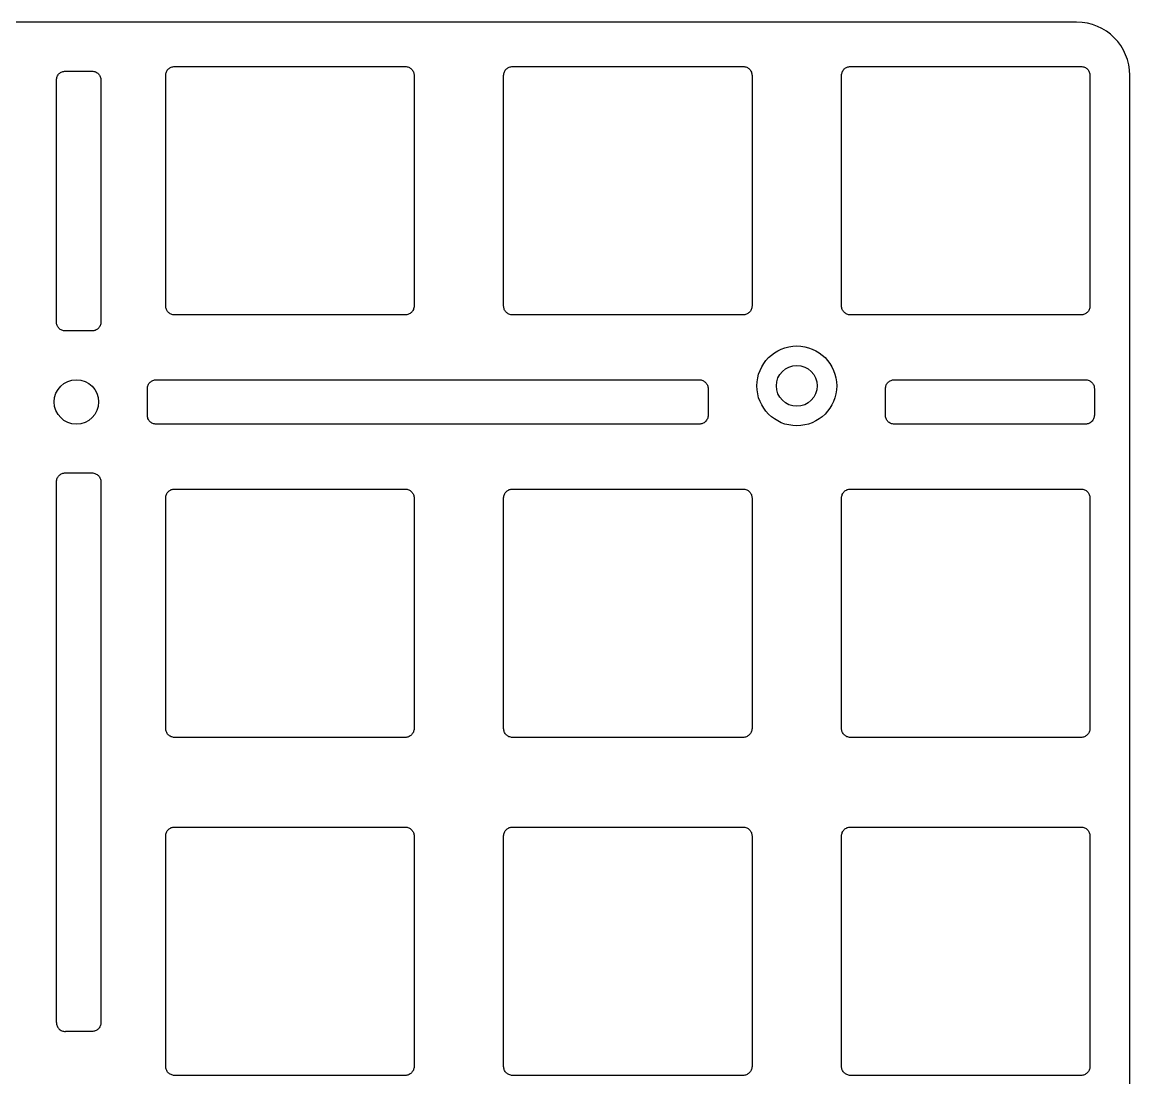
# Model space of a CAD drawing. Header units: millimetres. Extents: x 10 to 357, y 12 to 131.
# Drawn here: x 294.8 to 357.2, y 71.4 to 130.9 of the extents above; entities that cross this region are included whole.
import ezdxf

# ---------------------------------------------------------------- set-up
doc = ezdxf.new("R2010")
doc.units = ezdxf.units.MM
doc.header["$MEASUREMENT"] = 0

msp = doc.modelspace()

# ---------------------------------------------------------------- linework, layer by layer
for p, q in [((354.245, 130.945), (13.133, 130.945)), ((354.245, 130.945), (13.133, 130.945)), ((297.239, 128.182), (298.739, 128.182)), ((297.239, 128.182), (298.739, 128.182)), ((303.396, 128.445), (316.396, 128.445)), ((303.396, 128.445), (316.396, 128.445)), ((322.446, 128.445), (335.446, 128.445)), ((322.446, 128.445), (335.446, 128.445)), ((341.496, 128.445), (354.496, 128.445)), ((341.496, 128.445), (354.496, 128.445)), ((296.739, 114.039), (296.739, 127.682)), ((296.739, 114.039), (296.739, 127.682)), ((299.239, 127.682), (299.239, 114.039)), ((299.239, 127.682), (299.239, 114.039)), ((302.896, 114.945), (302.896, 127.945)), ((302.896, 114.945), (302.896, 127.945)), ((316.896, 127.945), (316.896, 114.945)), ((316.896, 127.945), (316.896, 114.945)), ((321.946, 114.945), (321.946, 127.945)), ((321.946, 114.945), (321.946, 127.945)), ((335.946, 127.945), (335.946, 114.945)), ((335.946, 127.945), (335.946, 114.945)), ((340.996, 114.945), (340.996, 127.945)), ((340.996, 114.945), (340.996, 127.945)), ((354.996, 127.945), (354.996, 114.945)), ((354.996, 127.945), (354.996, 114.945)), ((357.246, 14.934), (357.246, 127.944)), ((357.246, 14.934), (357.246, 127.944)), ((316.396, 114.445), (303.396, 114.445)), ((316.396, 114.445), (303.396, 114.445)), ((335.446, 114.445), (322.446, 114.445)), ((335.446, 114.445), (322.446, 114.445)), ((354.496, 114.445), (341.496, 114.445)), ((354.496, 114.445), (341.496, 114.445)), ((298.739, 113.539), (297.239, 113.539)), ((298.739, 113.539), (297.239, 113.539)), ((302.36, 110.789), (332.97, 110.789)), ((302.36, 110.789), (332.97, 110.789)), ((343.97, 110.789), (354.746, 110.789)), ((343.97, 110.789), (354.746, 110.789)), ((301.86, 108.789), (301.86, 110.289)), ((301.86, 108.789), (301.86, 110.289)), ((333.47, 110.289), (333.47, 108.789)), ((333.47, 110.289), (333.47, 108.789)), ((343.47, 108.789), (343.47, 110.289)), ((343.47, 108.789), (343.47, 110.289)), ((355.246, 110.289), (355.246, 108.789)), ((355.246, 110.289), (355.246, 108.789)), ((332.97, 108.289), (302.36, 108.289)), ((332.97, 108.289), (302.36, 108.289)), ((354.746, 108.289), (343.97, 108.289)), ((354.746, 108.289), (343.97, 108.289)), ((297.239, 105.539), (298.739, 105.539)), ((297.239, 105.539), (298.739, 105.539)), ((296.739, 74.558), (296.739, 105.039)), ((296.739, 74.558), (296.739, 105.039)), ((299.239, 105.039), (299.239, 74.558)), ((299.239, 105.039), (299.239, 74.558)), ((303.396, 104.633), (316.396, 104.633)), ((303.396, 104.633), (316.396, 104.633)), ((322.446, 104.633), (335.446, 104.633)), ((322.446, 104.633), (335.446, 104.633)), ((341.496, 104.633), (354.496, 104.633)), ((341.496, 104.633), (354.496, 104.633)), ((302.896, 91.133), (302.896, 104.133)), ((302.896, 91.133), (302.896, 104.133)), ((316.896, 104.133), (316.896, 91.133)), ((316.896, 104.133), (316.896, 91.133)), ((321.946, 91.133), (321.946, 104.133)), ((321.946, 91.133), (321.946, 104.133)), ((335.946, 104.133), (335.946, 91.133)), ((335.946, 104.133), (335.946, 91.133)), ((340.996, 91.133), (340.996, 104.133)), ((340.996, 91.133), (340.996, 104.133)), ((354.996, 104.133), (354.996, 91.133)), ((354.996, 104.133), (354.996, 91.133)), ((316.396, 90.633), (303.396, 90.633)), ((316.396, 90.633), (303.396, 90.633)), ((335.446, 90.633), (322.446, 90.633)), ((335.446, 90.633), (322.446, 90.633)), ((354.496, 90.633), (341.496, 90.633)), ((354.496, 90.633), (341.496, 90.633)), ((303.396, 85.583), (316.396, 85.583)), ((303.396, 85.583), (316.396, 85.583)), ((322.446, 85.583), (335.446, 85.583)), ((322.446, 85.583), (335.446, 85.583)), ((341.496, 85.583), (354.496, 85.583)), ((341.496, 85.583), (354.496, 85.583)), ((302.896, 72.083), (302.896, 85.083)), ((302.896, 72.083), (302.896, 85.083)), ((316.896, 85.083), (316.896, 72.083)), ((316.896, 85.083), (316.896, 72.083)), ((321.946, 72.083), (321.946, 85.083)), ((321.946, 72.083), (321.946, 85.083)), ((335.946, 85.083), (335.946, 72.083)), ((335.946, 85.083), (335.946, 72.083)), ((340.996, 72.083), (340.996, 85.083)), ((340.996, 72.083), (340.996, 85.083)), ((354.996, 85.083), (354.996, 72.083)), ((354.996, 85.083), (354.996, 72.083)), ((298.739, 74.058), (297.239, 74.058)), ((298.739, 74.058), (297.239, 74.058)), ((316.396, 71.583), (303.396, 71.583)), ((316.396, 71.583), (303.396, 71.583)), ((335.446, 71.583), (322.446, 71.583)), ((335.446, 71.583), (322.446, 71.583)), ((354.496, 71.583), (341.496, 71.583)), ((354.496, 71.583), (341.496, 71.583))]:
    msp.add_line(p, q)
for centre, radius in [((338.47, 110.445), 2.25), ((338.47, 110.445), 2.25), ((338.47, 110.445), 1.15), ((297.86, 109.539), 1.25), ((297.86, 109.539), 1.25)]:
    msp.add_circle(centre, radius)
msp.add_arc((354.245, 127.944), 3.001, 0, 90)
msp.add_arc((354.245, 127.944), 3.001, 0, 90)
for points, knots in [([(296.739, 127.682), (296.739, 127.717), (296.743, 127.752), (296.757, 127.819), (296.767, 127.851), (296.807, 127.942), (296.845, 127.997), (296.938, 128.087), (296.992, 128.122), (297.111, 128.17), (297.175, 128.182), (297.239, 128.182)], [-0.07893052, -0.07893052, -0.07893052, -0.07893052, -0.06848053, -0.06848053, -0.05834686, -0.05834686, -0.03857211, -0.03857211, -0.01934595, -0.01934595, 0, 0, 0, 0]), ([(296.739, 127.682), (296.739, 127.717), (296.743, 127.752), (296.757, 127.819), (296.767, 127.851), (296.807, 127.942), (296.845, 127.997), (296.938, 128.087), (296.992, 128.122), (297.111, 128.17), (297.175, 128.182), (297.239, 128.182)], [-0.07893052, -0.07893052, -0.07893052, -0.07893052, -0.06848053, -0.06848053, -0.05834686, -0.05834686, -0.03857211, -0.03857211, -0.01934595, -0.01934595, 0, 0, 0, 0]), ([(298.739, 128.182), (298.774, 128.182), (298.809, 128.179), (298.876, 128.165), (298.908, 128.155), (298.999, 128.115), (299.054, 128.077), (299.144, 127.983), (299.179, 127.929), (299.227, 127.81), (299.239, 127.747), (299.239, 127.682)], [-0.07893052, -0.07893052, -0.07893052, -0.07893052, -0.06848053, -0.06848053, -0.05834686, -0.05834686, -0.03857211, -0.03857211, -0.01934595, -0.01934595, 0, 0, 0, 0]), ([(298.739, 128.182), (298.774, 128.182), (298.809, 128.179), (298.876, 128.165), (298.908, 128.155), (298.999, 128.115), (299.054, 128.077), (299.144, 127.983), (299.179, 127.929), (299.227, 127.81), (299.239, 127.747), (299.239, 127.682)], [-0.07893052, -0.07893052, -0.07893052, -0.07893052, -0.06848053, -0.06848053, -0.05834686, -0.05834686, -0.03857211, -0.03857211, -0.01934595, -0.01934595, 0, 0, 0, 0]), ([(302.896, 127.945), (302.896, 127.98), (302.899, 128.015), (302.913, 128.082), (302.924, 128.114), (302.963, 128.205), (303.001, 128.26), (303.095, 128.35), (303.149, 128.385), (303.268, 128.433), (303.331, 128.445), (303.396, 128.445)], [-0.07893052, -0.07893052, -0.07893052, -0.07893052, -0.06848053, -0.06848053, -0.05834686, -0.05834686, -0.03857211, -0.03857211, -0.01934595, -0.01934595, 0, 0, 0, 0]), ([(302.896, 127.945), (302.896, 127.98), (302.899, 128.015), (302.913, 128.082), (302.924, 128.114), (302.963, 128.205), (303.001, 128.26), (303.095, 128.35), (303.149, 128.385), (303.268, 128.433), (303.331, 128.445), (303.396, 128.445)], [-0.07893052, -0.07893052, -0.07893052, -0.07893052, -0.06848053, -0.06848053, -0.05834686, -0.05834686, -0.03857211, -0.03857211, -0.01934595, -0.01934595, 0, 0, 0, 0]), ([(316.396, 128.445), (316.431, 128.445), (316.465, 128.442), (316.532, 128.428), (316.564, 128.417), (316.656, 128.378), (316.71, 128.34), (316.8, 128.246), (316.835, 128.192), (316.884, 128.073), (316.896, 128.01), (316.896, 127.945)], [-0.07893052, -0.07893052, -0.07893052, -0.07893052, -0.06848053, -0.06848053, -0.05834686, -0.05834686, -0.03857211, -0.03857211, -0.01934595, -0.01934595, 0, 0, 0, 0]), ([(316.396, 128.445), (316.431, 128.445), (316.465, 128.442), (316.532, 128.428), (316.564, 128.417), (316.656, 128.378), (316.71, 128.34), (316.8, 128.246), (316.835, 128.192), (316.884, 128.073), (316.896, 128.01), (316.896, 127.945)], [-0.07893052, -0.07893052, -0.07893052, -0.07893052, -0.06848053, -0.06848053, -0.05834686, -0.05834686, -0.03857211, -0.03857211, -0.01934595, -0.01934595, 0, 0, 0, 0]), ([(321.946, 127.945), (321.946, 127.98), (321.949, 128.015), (321.963, 128.082), (321.974, 128.114), (322.013, 128.205), (322.051, 128.26), (322.145, 128.35), (322.199, 128.385), (322.318, 128.433), (322.381, 128.445), (322.446, 128.445)], [-0.07893052, -0.07893052, -0.07893052, -0.07893052, -0.06848053, -0.06848053, -0.05834686, -0.05834686, -0.03857211, -0.03857211, -0.01934595, -0.01934595, 0, 0, 0, 0]), ([(321.946, 127.945), (321.946, 127.98), (321.949, 128.015), (321.963, 128.082), (321.974, 128.114), (322.013, 128.205), (322.051, 128.26), (322.145, 128.35), (322.199, 128.385), (322.318, 128.433), (322.381, 128.445), (322.446, 128.445)], [-0.07893052, -0.07893052, -0.07893052, -0.07893052, -0.06848053, -0.06848053, -0.05834686, -0.05834686, -0.03857211, -0.03857211, -0.01934595, -0.01934595, 0, 0, 0, 0]), ([(335.446, 128.445), (335.481, 128.445), (335.515, 128.442), (335.582, 128.428), (335.614, 128.417), (335.706, 128.378), (335.76, 128.34), (335.85, 128.246), (335.885, 128.192), (335.934, 128.073), (335.946, 128.01), (335.946, 127.945)], [-0.07893052, -0.07893052, -0.07893052, -0.07893052, -0.06848053, -0.06848053, -0.05834686, -0.05834686, -0.03857211, -0.03857211, -0.01934595, -0.01934595, 0, 0, 0, 0]), ([(335.446, 128.445), (335.481, 128.445), (335.515, 128.442), (335.582, 128.428), (335.614, 128.417), (335.706, 128.378), (335.76, 128.34), (335.85, 128.246), (335.885, 128.192), (335.934, 128.073), (335.946, 128.01), (335.946, 127.945)], [-0.07893052, -0.07893052, -0.07893052, -0.07893052, -0.06848053, -0.06848053, -0.05834686, -0.05834686, -0.03857211, -0.03857211, -0.01934595, -0.01934595, 0, 0, 0, 0]), ([(340.996, 127.945), (340.996, 127.98), (340.999, 128.015), (341.013, 128.082), (341.024, 128.114), (341.063, 128.205), (341.101, 128.26), (341.195, 128.35), (341.249, 128.385), (341.368, 128.433), (341.431, 128.445), (341.496, 128.445)], [-0.07893052, -0.07893052, -0.07893052, -0.07893052, -0.06848053, -0.06848053, -0.05834686, -0.05834686, -0.03857211, -0.03857211, -0.01934595, -0.01934595, 0, 0, 0, 0]), ([(340.996, 127.945), (340.996, 127.98), (340.999, 128.015), (341.013, 128.082), (341.024, 128.114), (341.063, 128.205), (341.101, 128.26), (341.195, 128.35), (341.249, 128.385), (341.368, 128.433), (341.431, 128.445), (341.496, 128.445)], [-0.07893052, -0.07893052, -0.07893052, -0.07893052, -0.06848053, -0.06848053, -0.05834686, -0.05834686, -0.03857211, -0.03857211, -0.01934595, -0.01934595, 0, 0, 0, 0]), ([(354.496, 128.445), (354.531, 128.445), (354.565, 128.442), (354.632, 128.428), (354.664, 128.417), (354.756, 128.378), (354.81, 128.34), (354.9, 128.246), (354.935, 128.192), (354.984, 128.073), (354.996, 128.01), (354.996, 127.945)], [-0.07893052, -0.07893052, -0.07893052, -0.07893052, -0.06848053, -0.06848053, -0.05834686, -0.05834686, -0.03857211, -0.03857211, -0.01934595, -0.01934595, 0, 0, 0, 0]), ([(354.496, 128.445), (354.531, 128.445), (354.565, 128.442), (354.632, 128.428), (354.664, 128.417), (354.756, 128.378), (354.81, 128.34), (354.9, 128.246), (354.935, 128.192), (354.984, 128.073), (354.996, 128.01), (354.996, 127.945)], [-0.07893052, -0.07893052, -0.07893052, -0.07893052, -0.06848053, -0.06848053, -0.05834686, -0.05834686, -0.03857211, -0.03857211, -0.01934595, -0.01934595, 0, 0, 0, 0]), ([(303.396, 114.445), (303.361, 114.445), (303.326, 114.449), (303.259, 114.463), (303.227, 114.473), (303.136, 114.513), (303.081, 114.551), (302.991, 114.644), (302.956, 114.698), (302.908, 114.817), (302.896, 114.881), (302.896, 114.945)], [-0.07893052, -0.07893052, -0.07893052, -0.07893052, -0.06848053, -0.06848053, -0.05834686, -0.05834686, -0.03857211, -0.03857211, -0.01934595, -0.01934595, 0, 0, 0, 0]), ([(303.396, 114.445), (303.361, 114.445), (303.326, 114.449), (303.259, 114.463), (303.227, 114.473), (303.136, 114.513), (303.081, 114.551), (302.991, 114.644), (302.956, 114.698), (302.908, 114.817), (302.896, 114.881), (302.896, 114.945)], [-0.07893052, -0.07893052, -0.07893052, -0.07893052, -0.06848053, -0.06848053, -0.05834686, -0.05834686, -0.03857211, -0.03857211, -0.01934595, -0.01934595, 0, 0, 0, 0]), ([(316.896, 114.945), (316.896, 114.91), (316.892, 114.876), (316.878, 114.809), (316.868, 114.777), (316.828, 114.685), (316.79, 114.631), (316.697, 114.541), (316.643, 114.506), (316.524, 114.457), (316.46, 114.445), (316.396, 114.445)], [-0.07893052, -0.07893052, -0.07893052, -0.07893052, -0.06848053, -0.06848053, -0.05834686, -0.05834686, -0.03857211, -0.03857211, -0.01934595, -0.01934595, 0, 0, 0, 0]), ([(316.896, 114.945), (316.896, 114.91), (316.892, 114.876), (316.878, 114.809), (316.868, 114.777), (316.828, 114.685), (316.79, 114.631), (316.697, 114.541), (316.643, 114.506), (316.524, 114.457), (316.46, 114.445), (316.396, 114.445)], [-0.07893052, -0.07893052, -0.07893052, -0.07893052, -0.06848053, -0.06848053, -0.05834686, -0.05834686, -0.03857211, -0.03857211, -0.01934595, -0.01934595, 0, 0, 0, 0]), ([(322.446, 114.445), (322.411, 114.445), (322.376, 114.449), (322.309, 114.463), (322.277, 114.473), (322.186, 114.513), (322.131, 114.551), (322.041, 114.644), (322.006, 114.698), (321.958, 114.817), (321.946, 114.881), (321.946, 114.945)], [-0.07893052, -0.07893052, -0.07893052, -0.07893052, -0.06848053, -0.06848053, -0.05834686, -0.05834686, -0.03857211, -0.03857211, -0.01934595, -0.01934595, 0, 0, 0, 0]), ([(322.446, 114.445), (322.411, 114.445), (322.376, 114.449), (322.309, 114.463), (322.277, 114.473), (322.186, 114.513), (322.131, 114.551), (322.041, 114.644), (322.006, 114.698), (321.958, 114.817), (321.946, 114.881), (321.946, 114.945)], [-0.07893052, -0.07893052, -0.07893052, -0.07893052, -0.06848053, -0.06848053, -0.05834686, -0.05834686, -0.03857211, -0.03857211, -0.01934595, -0.01934595, 0, 0, 0, 0]), ([(335.946, 114.945), (335.946, 114.91), (335.942, 114.876), (335.928, 114.809), (335.918, 114.777), (335.878, 114.685), (335.84, 114.631), (335.747, 114.541), (335.693, 114.506), (335.574, 114.457), (335.51, 114.445), (335.446, 114.445)], [-0.07893052, -0.07893052, -0.07893052, -0.07893052, -0.06848053, -0.06848053, -0.05834686, -0.05834686, -0.03857211, -0.03857211, -0.01934595, -0.01934595, 0, 0, 0, 0]), ([(335.946, 114.945), (335.946, 114.91), (335.942, 114.876), (335.928, 114.809), (335.918, 114.777), (335.878, 114.685), (335.84, 114.631), (335.747, 114.541), (335.693, 114.506), (335.574, 114.457), (335.51, 114.445), (335.446, 114.445)], [-0.07893052, -0.07893052, -0.07893052, -0.07893052, -0.06848053, -0.06848053, -0.05834686, -0.05834686, -0.03857211, -0.03857211, -0.01934595, -0.01934595, 0, 0, 0, 0]), ([(341.496, 114.445), (341.461, 114.445), (341.426, 114.449), (341.359, 114.463), (341.327, 114.473), (341.236, 114.513), (341.181, 114.551), (341.091, 114.644), (341.056, 114.698), (341.008, 114.817), (340.996, 114.881), (340.996, 114.945)], [-0.07893052, -0.07893052, -0.07893052, -0.07893052, -0.06848053, -0.06848053, -0.05834686, -0.05834686, -0.03857211, -0.03857211, -0.01934595, -0.01934595, 0, 0, 0, 0]), ([(341.496, 114.445), (341.461, 114.445), (341.426, 114.449), (341.359, 114.463), (341.327, 114.473), (341.236, 114.513), (341.181, 114.551), (341.091, 114.644), (341.056, 114.698), (341.008, 114.817), (340.996, 114.881), (340.996, 114.945)], [-0.07893052, -0.07893052, -0.07893052, -0.07893052, -0.06848053, -0.06848053, -0.05834686, -0.05834686, -0.03857211, -0.03857211, -0.01934595, -0.01934595, 0, 0, 0, 0]), ([(354.996, 114.945), (354.996, 114.91), (354.992, 114.876), (354.978, 114.809), (354.968, 114.777), (354.928, 114.685), (354.89, 114.631), (354.797, 114.541), (354.743, 114.506), (354.624, 114.457), (354.56, 114.445), (354.496, 114.445)], [-0.07893052, -0.07893052, -0.07893052, -0.07893052, -0.06848053, -0.06848053, -0.05834686, -0.05834686, -0.03857211, -0.03857211, -0.01934595, -0.01934595, 0, 0, 0, 0]), ([(354.996, 114.945), (354.996, 114.91), (354.992, 114.876), (354.978, 114.809), (354.968, 114.777), (354.928, 114.685), (354.89, 114.631), (354.797, 114.541), (354.743, 114.506), (354.624, 114.457), (354.56, 114.445), (354.496, 114.445)], [-0.07893052, -0.07893052, -0.07893052, -0.07893052, -0.06848053, -0.06848053, -0.05834686, -0.05834686, -0.03857211, -0.03857211, -0.01934595, -0.01934595, 0, 0, 0, 0]), ([(297.239, 113.539), (297.204, 113.539), (297.17, 113.543), (297.103, 113.557), (297.071, 113.567), (296.979, 113.607), (296.925, 113.645), (296.835, 113.738), (296.8, 113.792), (296.751, 113.911), (296.739, 113.974), (296.739, 114.039)], [-0.07893052, -0.07893052, -0.07893052, -0.07893052, -0.06848053, -0.06848053, -0.05834686, -0.05834686, -0.03857211, -0.03857211, -0.01934595, -0.01934595, 0, 0, 0, 0]), ([(297.239, 113.539), (297.204, 113.539), (297.17, 113.543), (297.103, 113.557), (297.071, 113.567), (296.979, 113.607), (296.925, 113.645), (296.835, 113.738), (296.8, 113.792), (296.751, 113.911), (296.739, 113.974), (296.739, 114.039)], [-0.07893052, -0.07893052, -0.07893052, -0.07893052, -0.06848053, -0.06848053, -0.05834686, -0.05834686, -0.03857211, -0.03857211, -0.01934595, -0.01934595, 0, 0, 0, 0]), ([(299.239, 114.039), (299.239, 114.004), (299.236, 113.97), (299.222, 113.903), (299.211, 113.87), (299.172, 113.779), (299.134, 113.725), (299.04, 113.635), (298.986, 113.599), (298.867, 113.551), (298.804, 113.539), (298.739, 113.539)], [-0.07893052, -0.07893052, -0.07893052, -0.07893052, -0.06848053, -0.06848053, -0.05834686, -0.05834686, -0.03857211, -0.03857211, -0.01934595, -0.01934595, 0, 0, 0, 0]), ([(299.239, 114.039), (299.239, 114.004), (299.236, 113.97), (299.222, 113.903), (299.211, 113.87), (299.172, 113.779), (299.134, 113.725), (299.04, 113.635), (298.986, 113.599), (298.867, 113.551), (298.804, 113.539), (298.739, 113.539)], [-0.07893052, -0.07893052, -0.07893052, -0.07893052, -0.06848053, -0.06848053, -0.05834686, -0.05834686, -0.03857211, -0.03857211, -0.01934595, -0.01934595, 0, 0, 0, 0]), ([(301.86, 110.289), (301.86, 110.324), (301.863, 110.358), (301.877, 110.425), (301.887, 110.458), (301.927, 110.549), (301.965, 110.603), (302.059, 110.693), (302.113, 110.729), (302.232, 110.777), (302.295, 110.789), (302.36, 110.789)], [-0.07893052, -0.07893052, -0.07893052, -0.07893052, -0.06848053, -0.06848053, -0.05834686, -0.05834686, -0.03857211, -0.03857211, -0.01934595, -0.01934595, 0, 0, 0, 0]), ([(301.86, 110.289), (301.86, 110.324), (301.863, 110.358), (301.877, 110.425), (301.887, 110.458), (301.927, 110.549), (301.965, 110.603), (302.059, 110.693), (302.113, 110.729), (302.232, 110.777), (302.295, 110.789), (302.36, 110.789)], [-0.07893052, -0.07893052, -0.07893052, -0.07893052, -0.06848053, -0.06848053, -0.05834686, -0.05834686, -0.03857211, -0.03857211, -0.01934595, -0.01934595, 0, 0, 0, 0]), ([(332.97, 110.789), (333.005, 110.789), (333.04, 110.785), (333.107, 110.771), (333.139, 110.761), (333.23, 110.721), (333.285, 110.683), (333.375, 110.59), (333.41, 110.536), (333.458, 110.417), (333.47, 110.353), (333.47, 110.289)], [-0.07893052, -0.07893052, -0.07893052, -0.07893052, -0.06848053, -0.06848053, -0.05834686, -0.05834686, -0.03857211, -0.03857211, -0.01934595, -0.01934595, 0, 0, 0, 0]), ([(332.97, 110.789), (333.005, 110.789), (333.04, 110.785), (333.107, 110.771), (333.139, 110.761), (333.23, 110.721), (333.285, 110.683), (333.375, 110.59), (333.41, 110.536), (333.458, 110.417), (333.47, 110.353), (333.47, 110.289)], [-0.07893052, -0.07893052, -0.07893052, -0.07893052, -0.06848053, -0.06848053, -0.05834686, -0.05834686, -0.03857211, -0.03857211, -0.01934595, -0.01934595, 0, 0, 0, 0]), ([(343.47, 110.289), (343.47, 110.324), (343.474, 110.358), (343.488, 110.425), (343.498, 110.458), (343.538, 110.549), (343.576, 110.603), (343.669, 110.693), (343.724, 110.729), (343.843, 110.777), (343.906, 110.789), (343.97, 110.789)], [-0.07893052, -0.07893052, -0.07893052, -0.07893052, -0.06848053, -0.06848053, -0.05834686, -0.05834686, -0.03857211, -0.03857211, -0.01934595, -0.01934595, 0, 0, 0, 0]), ([(343.47, 110.289), (343.47, 110.324), (343.474, 110.358), (343.488, 110.425), (343.498, 110.458), (343.538, 110.549), (343.576, 110.603), (343.669, 110.693), (343.724, 110.729), (343.843, 110.777), (343.906, 110.789), (343.97, 110.789)], [-0.07893052, -0.07893052, -0.07893052, -0.07893052, -0.06848053, -0.06848053, -0.05834686, -0.05834686, -0.03857211, -0.03857211, -0.01934595, -0.01934595, 0, 0, 0, 0]), ([(354.746, 110.789), (354.781, 110.789), (354.815, 110.785), (354.882, 110.771), (354.914, 110.761), (355.006, 110.721), (355.06, 110.683), (355.15, 110.59), (355.185, 110.536), (355.234, 110.417), (355.246, 110.353), (355.246, 110.289)], [-0.07893052, -0.07893052, -0.07893052, -0.07893052, -0.06848053, -0.06848053, -0.05834686, -0.05834686, -0.03857211, -0.03857211, -0.01934595, -0.01934595, 0, 0, 0, 0]), ([(354.746, 110.789), (354.781, 110.789), (354.815, 110.785), (354.882, 110.771), (354.914, 110.761), (355.006, 110.721), (355.06, 110.683), (355.15, 110.59), (355.185, 110.536), (355.234, 110.417), (355.246, 110.353), (355.246, 110.289)], [-0.07893052, -0.07893052, -0.07893052, -0.07893052, -0.06848053, -0.06848053, -0.05834686, -0.05834686, -0.03857211, -0.03857211, -0.01934595, -0.01934595, 0, 0, 0, 0]), ([(302.36, 108.289), (302.325, 108.289), (302.29, 108.293), (302.223, 108.307), (302.191, 108.317), (302.1, 108.357), (302.045, 108.395), (301.955, 108.488), (301.92, 108.542), (301.872, 108.661), (301.86, 108.724), (301.86, 108.789)], [-0.07893052, -0.07893052, -0.07893052, -0.07893052, -0.06848053, -0.06848053, -0.05834686, -0.05834686, -0.03857211, -0.03857211, -0.01934595, -0.01934595, 0, 0, 0, 0]), ([(302.36, 108.289), (302.325, 108.289), (302.29, 108.293), (302.223, 108.307), (302.191, 108.317), (302.1, 108.357), (302.045, 108.395), (301.955, 108.488), (301.92, 108.542), (301.872, 108.661), (301.86, 108.724), (301.86, 108.789)], [-0.07893052, -0.07893052, -0.07893052, -0.07893052, -0.06848053, -0.06848053, -0.05834686, -0.05834686, -0.03857211, -0.03857211, -0.01934595, -0.01934595, 0, 0, 0, 0]), ([(333.47, 108.789), (333.47, 108.754), (333.467, 108.72), (333.453, 108.653), (333.443, 108.62), (333.403, 108.529), (333.365, 108.475), (333.271, 108.385), (333.217, 108.349), (333.098, 108.301), (333.035, 108.289), (332.97, 108.289)], [-0.07893052, -0.07893052, -0.07893052, -0.07893052, -0.06848053, -0.06848053, -0.05834686, -0.05834686, -0.03857211, -0.03857211, -0.01934595, -0.01934595, 0, 0, 0, 0]), ([(333.47, 108.789), (333.47, 108.754), (333.467, 108.72), (333.453, 108.653), (333.443, 108.62), (333.403, 108.529), (333.365, 108.475), (333.271, 108.385), (333.217, 108.349), (333.098, 108.301), (333.035, 108.289), (332.97, 108.289)], [-0.07893052, -0.07893052, -0.07893052, -0.07893052, -0.06848053, -0.06848053, -0.05834686, -0.05834686, -0.03857211, -0.03857211, -0.01934595, -0.01934595, 0, 0, 0, 0]), ([(343.97, 108.289), (343.936, 108.289), (343.901, 108.293), (343.834, 108.307), (343.802, 108.317), (343.711, 108.357), (343.656, 108.395), (343.566, 108.488), (343.531, 108.542), (343.483, 108.661), (343.47, 108.724), (343.47, 108.789)], [-0.07893052, -0.07893052, -0.07893052, -0.07893052, -0.06848053, -0.06848053, -0.05834686, -0.05834686, -0.03857211, -0.03857211, -0.01934595, -0.01934595, 0, 0, 0, 0]), ([(343.97, 108.289), (343.936, 108.289), (343.901, 108.293), (343.834, 108.307), (343.802, 108.317), (343.711, 108.357), (343.656, 108.395), (343.566, 108.488), (343.531, 108.542), (343.483, 108.661), (343.47, 108.724), (343.47, 108.789)], [-0.07893052, -0.07893052, -0.07893052, -0.07893052, -0.06848053, -0.06848053, -0.05834686, -0.05834686, -0.03857211, -0.03857211, -0.01934595, -0.01934595, 0, 0, 0, 0]), ([(355.246, 108.789), (355.246, 108.754), (355.242, 108.72), (355.228, 108.653), (355.218, 108.62), (355.178, 108.529), (355.14, 108.475), (355.047, 108.385), (354.993, 108.349), (354.874, 108.301), (354.81, 108.289), (354.746, 108.289)], [-0.07893052, -0.07893052, -0.07893052, -0.07893052, -0.06848053, -0.06848053, -0.05834686, -0.05834686, -0.03857211, -0.03857211, -0.01934595, -0.01934595, 0, 0, 0, 0]), ([(355.246, 108.789), (355.246, 108.754), (355.242, 108.72), (355.228, 108.653), (355.218, 108.62), (355.178, 108.529), (355.14, 108.475), (355.047, 108.385), (354.993, 108.349), (354.874, 108.301), (354.81, 108.289), (354.746, 108.289)], [-0.07893052, -0.07893052, -0.07893052, -0.07893052, -0.06848053, -0.06848053, -0.05834686, -0.05834686, -0.03857211, -0.03857211, -0.01934595, -0.01934595, 0, 0, 0, 0]), ([(296.739, 105.039), (296.739, 105.074), (296.743, 105.108), (296.757, 105.175), (296.767, 105.208), (296.807, 105.299), (296.845, 105.353), (296.938, 105.443), (296.992, 105.479), (297.111, 105.527), (297.175, 105.539), (297.239, 105.539)], [-0.07893052, -0.07893052, -0.07893052, -0.07893052, -0.06848053, -0.06848053, -0.05834686, -0.05834686, -0.03857211, -0.03857211, -0.01934595, -0.01934595, 0, 0, 0, 0]), ([(296.739, 105.039), (296.739, 105.074), (296.743, 105.108), (296.757, 105.175), (296.767, 105.208), (296.807, 105.299), (296.845, 105.353), (296.938, 105.443), (296.992, 105.479), (297.111, 105.527), (297.175, 105.539), (297.239, 105.539)], [-0.07893052, -0.07893052, -0.07893052, -0.07893052, -0.06848053, -0.06848053, -0.05834686, -0.05834686, -0.03857211, -0.03857211, -0.01934595, -0.01934595, 0, 0, 0, 0]), ([(298.739, 105.539), (298.774, 105.539), (298.809, 105.535), (298.876, 105.521), (298.908, 105.511), (298.999, 105.471), (299.054, 105.433), (299.144, 105.34), (299.179, 105.286), (299.227, 105.167), (299.239, 105.103), (299.239, 105.039)], [-0.07893052, -0.07893052, -0.07893052, -0.07893052, -0.06848053, -0.06848053, -0.05834686, -0.05834686, -0.03857211, -0.03857211, -0.01934595, -0.01934595, 0, 0, 0, 0]), ([(298.739, 105.539), (298.774, 105.539), (298.809, 105.535), (298.876, 105.521), (298.908, 105.511), (298.999, 105.471), (299.054, 105.433), (299.144, 105.34), (299.179, 105.286), (299.227, 105.167), (299.239, 105.103), (299.239, 105.039)], [-0.07893052, -0.07893052, -0.07893052, -0.07893052, -0.06848053, -0.06848053, -0.05834686, -0.05834686, -0.03857211, -0.03857211, -0.01934595, -0.01934595, 0, 0, 0, 0]), ([(302.896, 104.133), (302.896, 104.168), (302.899, 104.202), (302.913, 104.269), (302.924, 104.301), (302.963, 104.393), (303.001, 104.447), (303.095, 104.537), (303.149, 104.572), (303.268, 104.621), (303.331, 104.633), (303.396, 104.633)], [-0.07893052, -0.07893052, -0.07893052, -0.07893052, -0.06848053, -0.06848053, -0.05834686, -0.05834686, -0.03857211, -0.03857211, -0.01934595, -0.01934595, 0, 0, 0, 0]), ([(302.896, 104.133), (302.896, 104.168), (302.899, 104.202), (302.913, 104.269), (302.924, 104.301), (302.963, 104.393), (303.001, 104.447), (303.095, 104.537), (303.149, 104.572), (303.268, 104.621), (303.331, 104.633), (303.396, 104.633)], [-0.07893052, -0.07893052, -0.07893052, -0.07893052, -0.06848053, -0.06848053, -0.05834686, -0.05834686, -0.03857211, -0.03857211, -0.01934595, -0.01934595, 0, 0, 0, 0]), ([(316.396, 104.633), (316.431, 104.633), (316.465, 104.629), (316.532, 104.615), (316.564, 104.605), (316.656, 104.565), (316.71, 104.527), (316.8, 104.434), (316.835, 104.38), (316.884, 104.261), (316.896, 104.197), (316.896, 104.133)], [-0.07893052, -0.07893052, -0.07893052, -0.07893052, -0.06848053, -0.06848053, -0.05834686, -0.05834686, -0.03857211, -0.03857211, -0.01934595, -0.01934595, 0, 0, 0, 0]), ([(316.396, 104.633), (316.431, 104.633), (316.465, 104.629), (316.532, 104.615), (316.564, 104.605), (316.656, 104.565), (316.71, 104.527), (316.8, 104.434), (316.835, 104.38), (316.884, 104.261), (316.896, 104.197), (316.896, 104.133)], [-0.07893052, -0.07893052, -0.07893052, -0.07893052, -0.06848053, -0.06848053, -0.05834686, -0.05834686, -0.03857211, -0.03857211, -0.01934595, -0.01934595, 0, 0, 0, 0]), ([(321.946, 104.133), (321.946, 104.168), (321.949, 104.202), (321.963, 104.269), (321.974, 104.301), (322.013, 104.393), (322.051, 104.447), (322.145, 104.537), (322.199, 104.572), (322.318, 104.621), (322.381, 104.633), (322.446, 104.633)], [-0.07893052, -0.07893052, -0.07893052, -0.07893052, -0.06848053, -0.06848053, -0.05834686, -0.05834686, -0.03857211, -0.03857211, -0.01934595, -0.01934595, 0, 0, 0, 0]), ([(321.946, 104.133), (321.946, 104.168), (321.949, 104.202), (321.963, 104.269), (321.974, 104.301), (322.013, 104.393), (322.051, 104.447), (322.145, 104.537), (322.199, 104.572), (322.318, 104.621), (322.381, 104.633), (322.446, 104.633)], [-0.07893052, -0.07893052, -0.07893052, -0.07893052, -0.06848053, -0.06848053, -0.05834686, -0.05834686, -0.03857211, -0.03857211, -0.01934595, -0.01934595, 0, 0, 0, 0]), ([(335.446, 104.633), (335.481, 104.633), (335.515, 104.629), (335.582, 104.615), (335.614, 104.605), (335.706, 104.565), (335.76, 104.527), (335.85, 104.434), (335.885, 104.38), (335.934, 104.261), (335.946, 104.197), (335.946, 104.133)], [-0.07893052, -0.07893052, -0.07893052, -0.07893052, -0.06848053, -0.06848053, -0.05834686, -0.05834686, -0.03857211, -0.03857211, -0.01934595, -0.01934595, 0, 0, 0, 0]), ([(335.446, 104.633), (335.481, 104.633), (335.515, 104.629), (335.582, 104.615), (335.614, 104.605), (335.706, 104.565), (335.76, 104.527), (335.85, 104.434), (335.885, 104.38), (335.934, 104.261), (335.946, 104.197), (335.946, 104.133)], [-0.07893052, -0.07893052, -0.07893052, -0.07893052, -0.06848053, -0.06848053, -0.05834686, -0.05834686, -0.03857211, -0.03857211, -0.01934595, -0.01934595, 0, 0, 0, 0]), ([(340.996, 104.133), (340.996, 104.168), (340.999, 104.202), (341.013, 104.269), (341.024, 104.301), (341.063, 104.393), (341.101, 104.447), (341.195, 104.537), (341.249, 104.572), (341.368, 104.621), (341.431, 104.633), (341.496, 104.633)], [-0.07893052, -0.07893052, -0.07893052, -0.07893052, -0.06848053, -0.06848053, -0.05834686, -0.05834686, -0.03857211, -0.03857211, -0.01934595, -0.01934595, 0, 0, 0, 0]), ([(340.996, 104.133), (340.996, 104.168), (340.999, 104.202), (341.013, 104.269), (341.024, 104.301), (341.063, 104.393), (341.101, 104.447), (341.195, 104.537), (341.249, 104.572), (341.368, 104.621), (341.431, 104.633), (341.496, 104.633)], [-0.07893052, -0.07893052, -0.07893052, -0.07893052, -0.06848053, -0.06848053, -0.05834686, -0.05834686, -0.03857211, -0.03857211, -0.01934595, -0.01934595, 0, 0, 0, 0]), ([(354.496, 104.633), (354.531, 104.633), (354.565, 104.629), (354.632, 104.615), (354.664, 104.605), (354.756, 104.565), (354.81, 104.527), (354.9, 104.434), (354.935, 104.38), (354.984, 104.261), (354.996, 104.197), (354.996, 104.133)], [-0.07893052, -0.07893052, -0.07893052, -0.07893052, -0.06848053, -0.06848053, -0.05834686, -0.05834686, -0.03857211, -0.03857211, -0.01934595, -0.01934595, 0, 0, 0, 0]), ([(354.496, 104.633), (354.531, 104.633), (354.565, 104.629), (354.632, 104.615), (354.664, 104.605), (354.756, 104.565), (354.81, 104.527), (354.9, 104.434), (354.935, 104.38), (354.984, 104.261), (354.996, 104.197), (354.996, 104.133)], [-0.07893052, -0.07893052, -0.07893052, -0.07893052, -0.06848053, -0.06848053, -0.05834686, -0.05834686, -0.03857211, -0.03857211, -0.01934595, -0.01934595, 0, 0, 0, 0]), ([(303.396, 90.633), (303.361, 90.633), (303.326, 90.636), (303.259, 90.65), (303.227, 90.661), (303.136, 90.7), (303.081, 90.738), (302.991, 90.832), (302.956, 90.886), (302.908, 91.005), (302.896, 91.068), (302.896, 91.133)], [-0.07893052, -0.07893052, -0.07893052, -0.07893052, -0.06848053, -0.06848053, -0.05834686, -0.05834686, -0.03857211, -0.03857211, -0.01934595, -0.01934595, 0, 0, 0, 0]), ([(303.396, 90.633), (303.361, 90.633), (303.326, 90.636), (303.259, 90.65), (303.227, 90.661), (303.136, 90.7), (303.081, 90.738), (302.991, 90.832), (302.956, 90.886), (302.908, 91.005), (302.896, 91.068), (302.896, 91.133)], [-0.07893052, -0.07893052, -0.07893052, -0.07893052, -0.06848053, -0.06848053, -0.05834686, -0.05834686, -0.03857211, -0.03857211, -0.01934595, -0.01934595, 0, 0, 0, 0]), ([(316.896, 91.133), (316.896, 91.098), (316.892, 91.063), (316.878, 90.996), (316.868, 90.964), (316.828, 90.873), (316.79, 90.818), (316.697, 90.728), (316.643, 90.693), (316.524, 90.645), (316.46, 90.633), (316.396, 90.633)], [-0.07893052, -0.07893052, -0.07893052, -0.07893052, -0.06848053, -0.06848053, -0.05834686, -0.05834686, -0.03857211, -0.03857211, -0.01934595, -0.01934595, 0, 0, 0, 0]), ([(316.896, 91.133), (316.896, 91.098), (316.892, 91.063), (316.878, 90.996), (316.868, 90.964), (316.828, 90.873), (316.79, 90.818), (316.697, 90.728), (316.643, 90.693), (316.524, 90.645), (316.46, 90.633), (316.396, 90.633)], [-0.07893052, -0.07893052, -0.07893052, -0.07893052, -0.06848053, -0.06848053, -0.05834686, -0.05834686, -0.03857211, -0.03857211, -0.01934595, -0.01934595, 0, 0, 0, 0]), ([(322.446, 90.633), (322.411, 90.633), (322.376, 90.636), (322.309, 90.65), (322.277, 90.661), (322.186, 90.7), (322.131, 90.738), (322.041, 90.832), (322.006, 90.886), (321.958, 91.005), (321.946, 91.068), (321.946, 91.133)], [-0.07893052, -0.07893052, -0.07893052, -0.07893052, -0.06848053, -0.06848053, -0.05834686, -0.05834686, -0.03857211, -0.03857211, -0.01934595, -0.01934595, 0, 0, 0, 0]), ([(322.446, 90.633), (322.411, 90.633), (322.376, 90.636), (322.309, 90.65), (322.277, 90.661), (322.186, 90.7), (322.131, 90.738), (322.041, 90.832), (322.006, 90.886), (321.958, 91.005), (321.946, 91.068), (321.946, 91.133)], [-0.07893052, -0.07893052, -0.07893052, -0.07893052, -0.06848053, -0.06848053, -0.05834686, -0.05834686, -0.03857211, -0.03857211, -0.01934595, -0.01934595, 0, 0, 0, 0]), ([(335.946, 91.133), (335.946, 91.098), (335.942, 91.063), (335.928, 90.996), (335.918, 90.964), (335.878, 90.873), (335.84, 90.818), (335.747, 90.728), (335.693, 90.693), (335.574, 90.645), (335.51, 90.633), (335.446, 90.633)], [-0.07893052, -0.07893052, -0.07893052, -0.07893052, -0.06848053, -0.06848053, -0.05834686, -0.05834686, -0.03857211, -0.03857211, -0.01934595, -0.01934595, 0, 0, 0, 0]), ([(335.946, 91.133), (335.946, 91.098), (335.942, 91.063), (335.928, 90.996), (335.918, 90.964), (335.878, 90.873), (335.84, 90.818), (335.747, 90.728), (335.693, 90.693), (335.574, 90.645), (335.51, 90.633), (335.446, 90.633)], [-0.07893052, -0.07893052, -0.07893052, -0.07893052, -0.06848053, -0.06848053, -0.05834686, -0.05834686, -0.03857211, -0.03857211, -0.01934595, -0.01934595, 0, 0, 0, 0]), ([(341.496, 90.633), (341.461, 90.633), (341.426, 90.636), (341.359, 90.65), (341.327, 90.661), (341.236, 90.7), (341.181, 90.738), (341.091, 90.832), (341.056, 90.886), (341.008, 91.005), (340.996, 91.068), (340.996, 91.133)], [-0.07893052, -0.07893052, -0.07893052, -0.07893052, -0.06848053, -0.06848053, -0.05834686, -0.05834686, -0.03857211, -0.03857211, -0.01934595, -0.01934595, 0, 0, 0, 0]), ([(341.496, 90.633), (341.461, 90.633), (341.426, 90.636), (341.359, 90.65), (341.327, 90.661), (341.236, 90.7), (341.181, 90.738), (341.091, 90.832), (341.056, 90.886), (341.008, 91.005), (340.996, 91.068), (340.996, 91.133)], [-0.07893052, -0.07893052, -0.07893052, -0.07893052, -0.06848053, -0.06848053, -0.05834686, -0.05834686, -0.03857211, -0.03857211, -0.01934595, -0.01934595, 0, 0, 0, 0]), ([(354.996, 91.133), (354.996, 91.098), (354.992, 91.063), (354.978, 90.996), (354.968, 90.964), (354.928, 90.873), (354.89, 90.818), (354.797, 90.728), (354.743, 90.693), (354.624, 90.645), (354.56, 90.633), (354.496, 90.633)], [-0.07893052, -0.07893052, -0.07893052, -0.07893052, -0.06848053, -0.06848053, -0.05834686, -0.05834686, -0.03857211, -0.03857211, -0.01934595, -0.01934595, 0, 0, 0, 0]), ([(354.996, 91.133), (354.996, 91.098), (354.992, 91.063), (354.978, 90.996), (354.968, 90.964), (354.928, 90.873), (354.89, 90.818), (354.797, 90.728), (354.743, 90.693), (354.624, 90.645), (354.56, 90.633), (354.496, 90.633)], [-0.07893052, -0.07893052, -0.07893052, -0.07893052, -0.06848053, -0.06848053, -0.05834686, -0.05834686, -0.03857211, -0.03857211, -0.01934595, -0.01934595, 0, 0, 0, 0]), ([(302.896, 85.083), (302.896, 85.118), (302.899, 85.152), (302.913, 85.219), (302.924, 85.251), (302.963, 85.343), (303.001, 85.397), (303.095, 85.487), (303.149, 85.522), (303.268, 85.571), (303.331, 85.583), (303.396, 85.583)], [-0.07893052, -0.07893052, -0.07893052, -0.07893052, -0.06848053, -0.06848053, -0.05834686, -0.05834686, -0.03857211, -0.03857211, -0.01934595, -0.01934595, 0, 0, 0, 0]), ([(302.896, 85.083), (302.896, 85.118), (302.899, 85.152), (302.913, 85.219), (302.924, 85.251), (302.963, 85.343), (303.001, 85.397), (303.095, 85.487), (303.149, 85.522), (303.268, 85.571), (303.331, 85.583), (303.396, 85.583)], [-0.07893052, -0.07893052, -0.07893052, -0.07893052, -0.06848053, -0.06848053, -0.05834686, -0.05834686, -0.03857211, -0.03857211, -0.01934595, -0.01934595, 0, 0, 0, 0]), ([(316.396, 85.583), (316.431, 85.583), (316.465, 85.579), (316.532, 85.565), (316.564, 85.555), (316.656, 85.515), (316.71, 85.477), (316.8, 85.384), (316.835, 85.33), (316.884, 85.211), (316.896, 85.147), (316.896, 85.083)], [-0.07893052, -0.07893052, -0.07893052, -0.07893052, -0.06848053, -0.06848053, -0.05834686, -0.05834686, -0.03857211, -0.03857211, -0.01934595, -0.01934595, 0, 0, 0, 0]), ([(316.396, 85.583), (316.431, 85.583), (316.465, 85.579), (316.532, 85.565), (316.564, 85.555), (316.656, 85.515), (316.71, 85.477), (316.8, 85.384), (316.835, 85.33), (316.884, 85.211), (316.896, 85.147), (316.896, 85.083)], [-0.07893052, -0.07893052, -0.07893052, -0.07893052, -0.06848053, -0.06848053, -0.05834686, -0.05834686, -0.03857211, -0.03857211, -0.01934595, -0.01934595, 0, 0, 0, 0]), ([(321.946, 85.083), (321.946, 85.118), (321.949, 85.152), (321.963, 85.219), (321.974, 85.251), (322.013, 85.343), (322.051, 85.397), (322.145, 85.487), (322.199, 85.522), (322.318, 85.571), (322.381, 85.583), (322.446, 85.583)], [-0.07893052, -0.07893052, -0.07893052, -0.07893052, -0.06848053, -0.06848053, -0.05834686, -0.05834686, -0.03857211, -0.03857211, -0.01934595, -0.01934595, 0, 0, 0, 0]), ([(321.946, 85.083), (321.946, 85.118), (321.949, 85.152), (321.963, 85.219), (321.974, 85.251), (322.013, 85.343), (322.051, 85.397), (322.145, 85.487), (322.199, 85.522), (322.318, 85.571), (322.381, 85.583), (322.446, 85.583)], [-0.07893052, -0.07893052, -0.07893052, -0.07893052, -0.06848053, -0.06848053, -0.05834686, -0.05834686, -0.03857211, -0.03857211, -0.01934595, -0.01934595, 0, 0, 0, 0]), ([(335.446, 85.583), (335.481, 85.583), (335.515, 85.579), (335.582, 85.565), (335.614, 85.555), (335.706, 85.515), (335.76, 85.477), (335.85, 85.384), (335.885, 85.33), (335.934, 85.211), (335.946, 85.147), (335.946, 85.083)], [-0.07893052, -0.07893052, -0.07893052, -0.07893052, -0.06848053, -0.06848053, -0.05834686, -0.05834686, -0.03857211, -0.03857211, -0.01934595, -0.01934595, 0, 0, 0, 0]), ([(335.446, 85.583), (335.481, 85.583), (335.515, 85.579), (335.582, 85.565), (335.614, 85.555), (335.706, 85.515), (335.76, 85.477), (335.85, 85.384), (335.885, 85.33), (335.934, 85.211), (335.946, 85.147), (335.946, 85.083)], [-0.07893052, -0.07893052, -0.07893052, -0.07893052, -0.06848053, -0.06848053, -0.05834686, -0.05834686, -0.03857211, -0.03857211, -0.01934595, -0.01934595, 0, 0, 0, 0]), ([(340.996, 85.083), (340.996, 85.118), (340.999, 85.152), (341.013, 85.219), (341.024, 85.251), (341.063, 85.343), (341.101, 85.397), (341.195, 85.487), (341.249, 85.522), (341.368, 85.571), (341.431, 85.583), (341.496, 85.583)], [-0.07893052, -0.07893052, -0.07893052, -0.07893052, -0.06848053, -0.06848053, -0.05834686, -0.05834686, -0.03857211, -0.03857211, -0.01934595, -0.01934595, 0, 0, 0, 0]), ([(340.996, 85.083), (340.996, 85.118), (340.999, 85.152), (341.013, 85.219), (341.024, 85.251), (341.063, 85.343), (341.101, 85.397), (341.195, 85.487), (341.249, 85.522), (341.368, 85.571), (341.431, 85.583), (341.496, 85.583)], [-0.07893052, -0.07893052, -0.07893052, -0.07893052, -0.06848053, -0.06848053, -0.05834686, -0.05834686, -0.03857211, -0.03857211, -0.01934595, -0.01934595, 0, 0, 0, 0]), ([(354.496, 85.583), (354.531, 85.583), (354.565, 85.579), (354.632, 85.565), (354.664, 85.555), (354.756, 85.515), (354.81, 85.477), (354.9, 85.384), (354.935, 85.33), (354.984, 85.211), (354.996, 85.147), (354.996, 85.083)], [-0.07893052, -0.07893052, -0.07893052, -0.07893052, -0.06848053, -0.06848053, -0.05834686, -0.05834686, -0.03857211, -0.03857211, -0.01934595, -0.01934595, 0, 0, 0, 0]), ([(354.496, 85.583), (354.531, 85.583), (354.565, 85.579), (354.632, 85.565), (354.664, 85.555), (354.756, 85.515), (354.81, 85.477), (354.9, 85.384), (354.935, 85.33), (354.984, 85.211), (354.996, 85.147), (354.996, 85.083)], [-0.07893052, -0.07893052, -0.07893052, -0.07893052, -0.06848053, -0.06848053, -0.05834686, -0.05834686, -0.03857211, -0.03857211, -0.01934595, -0.01934595, 0, 0, 0, 0]), ([(296.739, 74.558), (296.739, 74.493), (296.751, 74.43), (296.8, 74.311), (296.835, 74.257), (296.925, 74.163), (296.979, 74.125), (297.071, 74.086), (297.103, 74.075), (297.17, 74.061), (297.204, 74.058), (297.239, 74.058)], [0, 0, 0, 0, 0.01934595, 0.01934595, 0.03857211, 0.03857211, 0.05834686, 0.05834686, 0.06848053, 0.06848053, 0.07893052, 0.07893052, 0.07893052, 0.07893052]), ([(296.739, 74.558), (296.739, 74.493), (296.751, 74.43), (296.8, 74.311), (296.835, 74.257), (296.925, 74.163), (296.979, 74.125), (297.071, 74.086), (297.103, 74.075), (297.17, 74.061), (297.204, 74.058), (297.239, 74.058)], [0, 0, 0, 0, 0.01934595, 0.01934595, 0.03857211, 0.03857211, 0.05834686, 0.05834686, 0.06848053, 0.06848053, 0.07893052, 0.07893052, 0.07893052, 0.07893052]), ([(299.239, 74.558), (299.239, 74.523), (299.236, 74.488), (299.222, 74.421), (299.211, 74.389), (299.172, 74.298), (299.134, 74.243), (299.04, 74.153), (298.986, 74.118), (298.867, 74.07), (298.804, 74.058), (298.739, 74.058)], [-0.07893052, -0.07893052, -0.07893052, -0.07893052, -0.06848053, -0.06848053, -0.05834686, -0.05834686, -0.03857211, -0.03857211, -0.01934595, -0.01934595, 0, 0, 0, 0]), ([(299.239, 74.558), (299.239, 74.523), (299.236, 74.488), (299.222, 74.421), (299.211, 74.389), (299.172, 74.298), (299.134, 74.243), (299.04, 74.153), (298.986, 74.118), (298.867, 74.07), (298.804, 74.058), (298.739, 74.058)], [-0.07893052, -0.07893052, -0.07893052, -0.07893052, -0.06848053, -0.06848053, -0.05834686, -0.05834686, -0.03857211, -0.03857211, -0.01934595, -0.01934595, 0, 0, 0, 0]), ([(303.396, 71.583), (303.361, 71.583), (303.326, 71.586), (303.259, 71.6), (303.227, 71.611), (303.136, 71.65), (303.081, 71.688), (302.991, 71.782), (302.956, 71.836), (302.908, 71.955), (302.896, 72.018), (302.896, 72.083)], [-0.07893052, -0.07893052, -0.07893052, -0.07893052, -0.06848053, -0.06848053, -0.05834686, -0.05834686, -0.03857211, -0.03857211, -0.01934595, -0.01934595, 0, 0, 0, 0]), ([(303.396, 71.583), (303.361, 71.583), (303.326, 71.586), (303.259, 71.6), (303.227, 71.611), (303.136, 71.65), (303.081, 71.688), (302.991, 71.782), (302.956, 71.836), (302.908, 71.955), (302.896, 72.018), (302.896, 72.083)], [-0.07893052, -0.07893052, -0.07893052, -0.07893052, -0.06848053, -0.06848053, -0.05834686, -0.05834686, -0.03857211, -0.03857211, -0.01934595, -0.01934595, 0, 0, 0, 0]), ([(316.896, 72.083), (316.896, 72.048), (316.892, 72.013), (316.878, 71.946), (316.868, 71.914), (316.828, 71.823), (316.79, 71.768), (316.697, 71.678), (316.643, 71.643), (316.524, 71.595), (316.46, 71.583), (316.396, 71.583)], [-0.07893052, -0.07893052, -0.07893052, -0.07893052, -0.06848053, -0.06848053, -0.05834686, -0.05834686, -0.03857211, -0.03857211, -0.01934595, -0.01934595, 0, 0, 0, 0]), ([(316.896, 72.083), (316.896, 72.048), (316.892, 72.013), (316.878, 71.946), (316.868, 71.914), (316.828, 71.823), (316.79, 71.768), (316.697, 71.678), (316.643, 71.643), (316.524, 71.595), (316.46, 71.583), (316.396, 71.583)], [-0.07893052, -0.07893052, -0.07893052, -0.07893052, -0.06848053, -0.06848053, -0.05834686, -0.05834686, -0.03857211, -0.03857211, -0.01934595, -0.01934595, 0, 0, 0, 0]), ([(322.446, 71.583), (322.411, 71.583), (322.376, 71.586), (322.309, 71.6), (322.277, 71.611), (322.186, 71.65), (322.131, 71.688), (322.041, 71.782), (322.006, 71.836), (321.958, 71.955), (321.946, 72.018), (321.946, 72.083)], [-0.07893052, -0.07893052, -0.07893052, -0.07893052, -0.06848053, -0.06848053, -0.05834686, -0.05834686, -0.03857211, -0.03857211, -0.01934595, -0.01934595, 0, 0, 0, 0]), ([(322.446, 71.583), (322.411, 71.583), (322.376, 71.586), (322.309, 71.6), (322.277, 71.611), (322.186, 71.65), (322.131, 71.688), (322.041, 71.782), (322.006, 71.836), (321.958, 71.955), (321.946, 72.018), (321.946, 72.083)], [-0.07893052, -0.07893052, -0.07893052, -0.07893052, -0.06848053, -0.06848053, -0.05834686, -0.05834686, -0.03857211, -0.03857211, -0.01934595, -0.01934595, 0, 0, 0, 0]), ([(335.946, 72.083), (335.946, 72.048), (335.942, 72.013), (335.928, 71.946), (335.918, 71.914), (335.878, 71.823), (335.84, 71.768), (335.747, 71.678), (335.693, 71.643), (335.574, 71.595), (335.51, 71.583), (335.446, 71.583)], [-0.07893052, -0.07893052, -0.07893052, -0.07893052, -0.06848053, -0.06848053, -0.05834686, -0.05834686, -0.03857211, -0.03857211, -0.01934595, -0.01934595, 0, 0, 0, 0]), ([(335.946, 72.083), (335.946, 72.048), (335.942, 72.013), (335.928, 71.946), (335.918, 71.914), (335.878, 71.823), (335.84, 71.768), (335.747, 71.678), (335.693, 71.643), (335.574, 71.595), (335.51, 71.583), (335.446, 71.583)], [-0.07893052, -0.07893052, -0.07893052, -0.07893052, -0.06848053, -0.06848053, -0.05834686, -0.05834686, -0.03857211, -0.03857211, -0.01934595, -0.01934595, 0, 0, 0, 0]), ([(341.496, 71.583), (341.461, 71.583), (341.426, 71.586), (341.359, 71.6), (341.327, 71.611), (341.236, 71.65), (341.181, 71.688), (341.091, 71.782), (341.056, 71.836), (341.008, 71.955), (340.996, 72.018), (340.996, 72.083)], [-0.07893052, -0.07893052, -0.07893052, -0.07893052, -0.06848053, -0.06848053, -0.05834686, -0.05834686, -0.03857211, -0.03857211, -0.01934595, -0.01934595, 0, 0, 0, 0]), ([(341.496, 71.583), (341.461, 71.583), (341.426, 71.586), (341.359, 71.6), (341.327, 71.611), (341.236, 71.65), (341.181, 71.688), (341.091, 71.782), (341.056, 71.836), (341.008, 71.955), (340.996, 72.018), (340.996, 72.083)], [-0.07893052, -0.07893052, -0.07893052, -0.07893052, -0.06848053, -0.06848053, -0.05834686, -0.05834686, -0.03857211, -0.03857211, -0.01934595, -0.01934595, 0, 0, 0, 0]), ([(354.996, 72.083), (354.996, 72.048), (354.992, 72.013), (354.978, 71.946), (354.968, 71.914), (354.928, 71.823), (354.89, 71.768), (354.797, 71.678), (354.743, 71.643), (354.624, 71.595), (354.56, 71.583), (354.496, 71.583)], [-0.07893052, -0.07893052, -0.07893052, -0.07893052, -0.06848053, -0.06848053, -0.05834686, -0.05834686, -0.03857211, -0.03857211, -0.01934595, -0.01934595, 0, 0, 0, 0]), ([(354.996, 72.083), (354.996, 72.048), (354.992, 72.013), (354.978, 71.946), (354.968, 71.914), (354.928, 71.823), (354.89, 71.768), (354.797, 71.678), (354.743, 71.643), (354.624, 71.595), (354.56, 71.583), (354.496, 71.583)], [-0.07893052, -0.07893052, -0.07893052, -0.07893052, -0.06848053, -0.06848053, -0.05834686, -0.05834686, -0.03857211, -0.03857211, -0.01934595, -0.01934595, 0, 0, 0, 0])]:
    msp.add_open_spline(points, degree=3, knots=knots)

doc.saveas('drawing.dxf')
